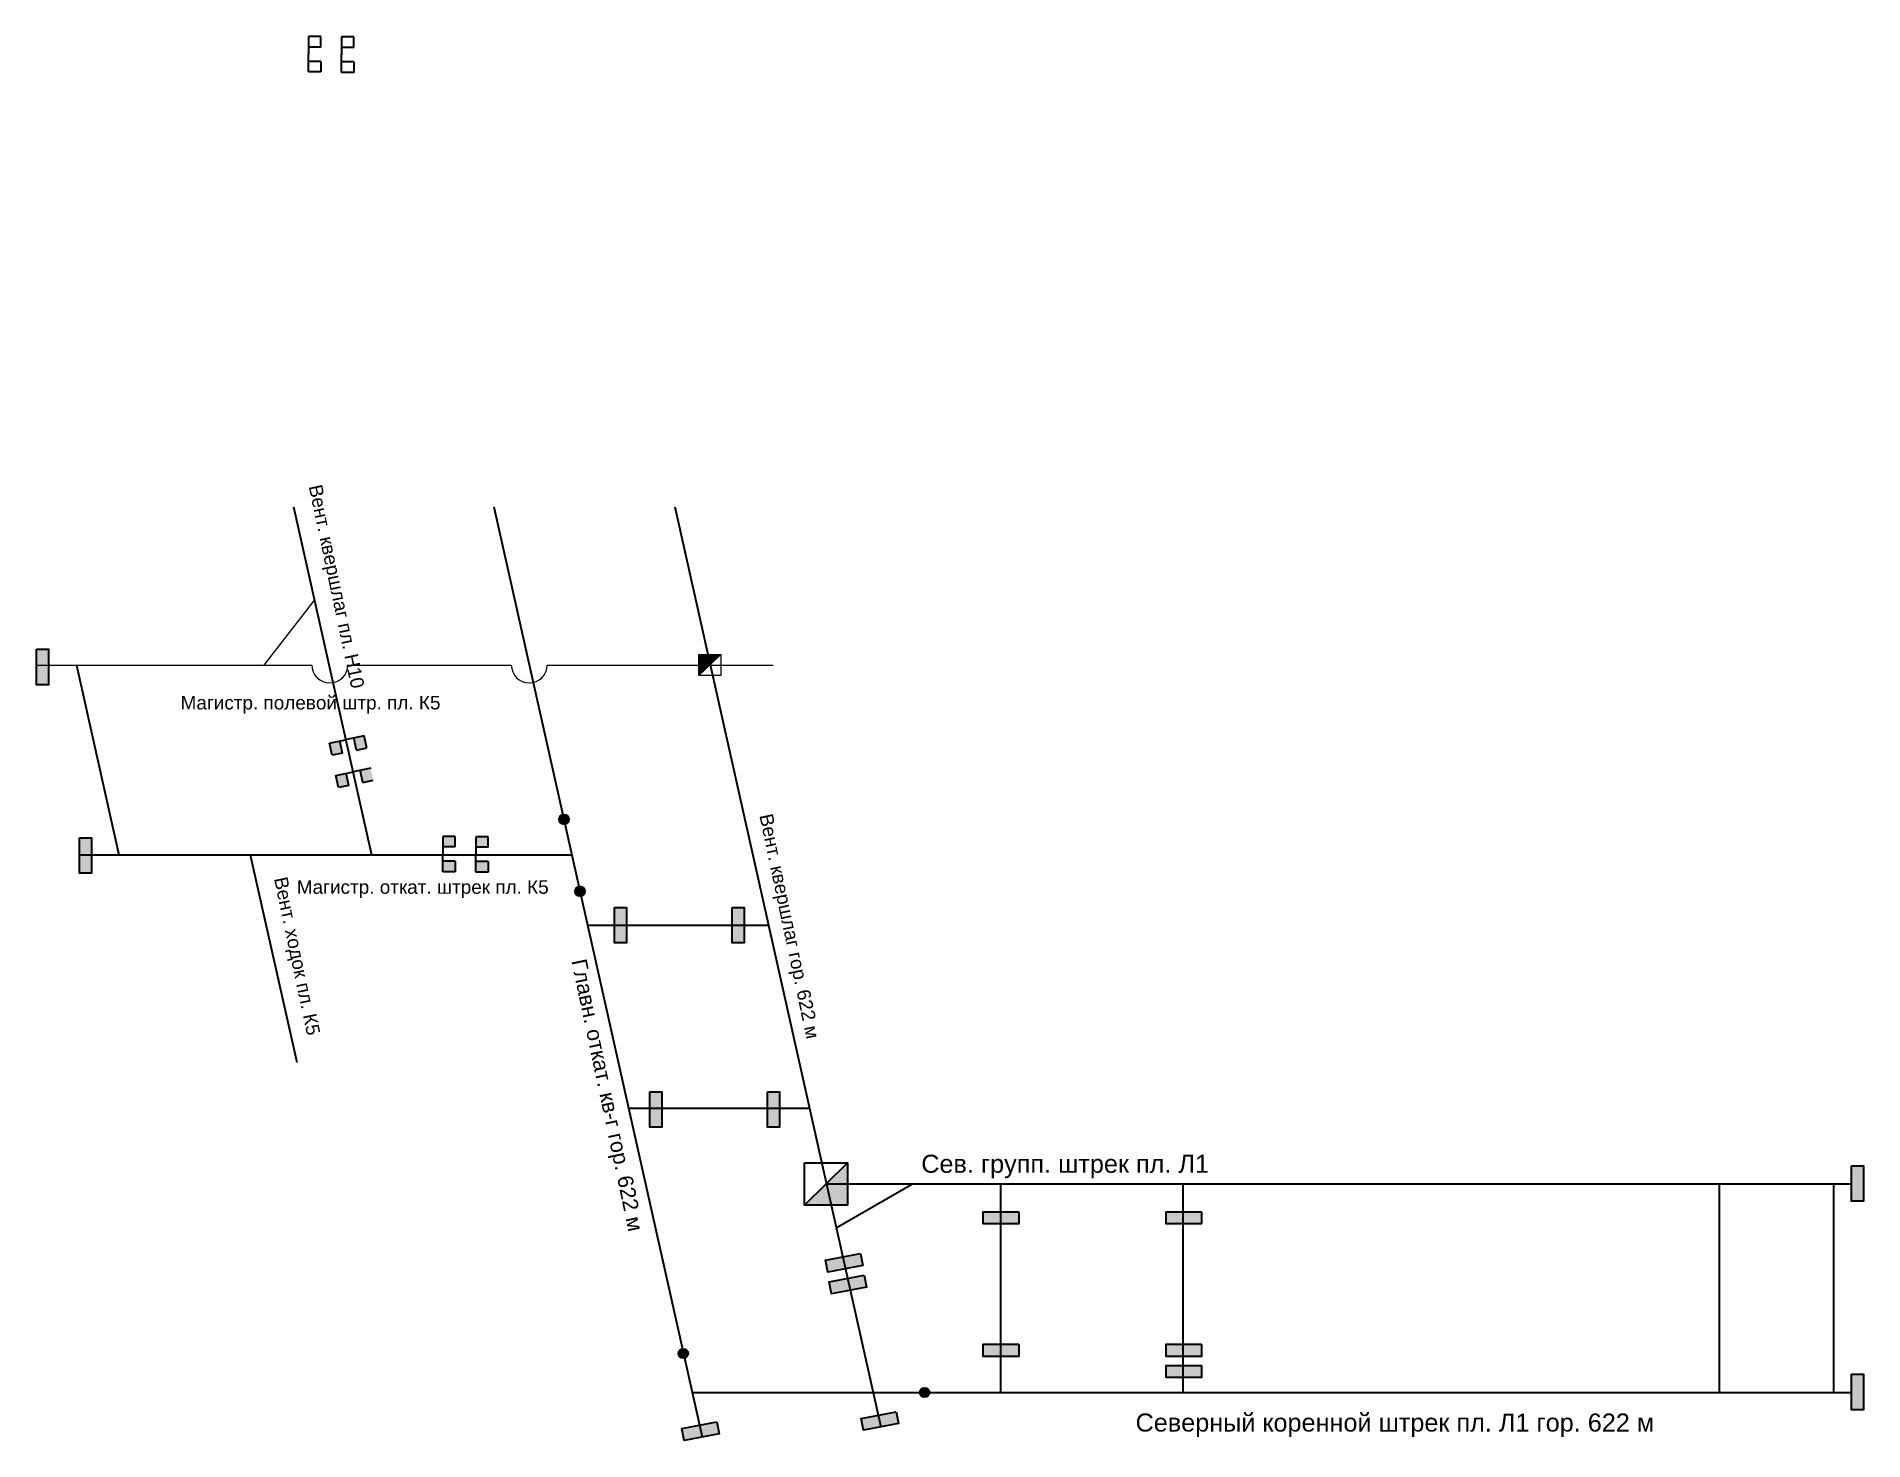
# Model space of a CAD drawing. Header units: millimetres. Extents: x -539 to 1484, y 164 to 1719.
import ezdxf

# ---------------------------------------------------------------- set-up
doc = ezdxf.new("R2010")
doc.units = ezdxf.units.MM
doc.styles.get("Standard").update_dxf_attribs({"font": 'ARIALUNI.TTF'})

msp = doc.modelspace()

# ---------------------------------------------------------------- hatches: boundary and pattern name
h = msp.add_hatch(color=256)
h.paths.add_polyline_path([(-525.4, 1040.4), (-538.8, 1040.4), (-538.8, 1021), (-525.4, 1021)])
h.paths.add_polyline_path([(-525.4, 1021), (-538.8, 1021), (-538.8, 1001.1), (-525.4, 1001.1)])
h = msp.add_hatch(color=256)
h.paths.add_polyline_path([(204.6, 1034.5), (194.5, 1034.5), (194.5, 1023), (206.8, 1023), (207.1, 1023.2)])
h.paths.add_polyline_path([(218.9, 1034.5), (204.6, 1034.5), (207.1, 1023.2)])
h.paths.add_polyline_path([(206.8, 1023), (194.5, 1023), (194.5, 1011.2)])
at = {"lineweight": 35}
h = msp.add_hatch(color=256, dxfattribs=at)
h.paths.add_polyline_path([(-168.8, 908.8), (-180.3, 906.4), (-177.5, 893), (-166, 895.4)])
h.paths.add_polyline_path([(-175.9, 944.6), (-187.3, 942.2), (-184.5, 928.8), (-173.1, 931.2)])
h.paths.add_polyline_path([(-193.1, 889.7), (-195.9, 903.1), (-207.3, 900.7), (-204.5, 887.3)])
h.paths.add_polyline_path([(-211.5, 923.1), (-200.1, 925.5), (-202.9, 938.9), (-214.4, 936.6)])
for points in [[(50.5, 852.1, 1), (39.9, 852.1, 1)], [(68.3, 772.3, 1), (57.7, 772.3, 1)], [(182.6, 260.5, 1), (172, 260.5, 1)], [(449.8, 217.3, 1), (439.2, 217.3, 1)]]:
    msp.add_hatch(color=256, dxfattribs=at).paths.add_polyline_path(points)
h = msp.add_hatch(color=256)
h.paths.add_polyline_path([(-477.9, 831.7), (-491.3, 831.7), (-491.3, 812.3), (-477.9, 812.3)])
h.paths.add_polyline_path([(-477.9, 812.3), (-491.3, 812.3), (-491.3, 792.4), (-477.9, 792.4)])
h = msp.add_hatch(color=256, dxfattribs=at)
h.paths.add_polyline_path([(-52.3, 832.8), (-52.3, 821.1), (-38.6, 821.1), (-38.6, 832.8)])
h.paths.add_polyline_path([(-88.8, 833.2), (-88.8, 821.5), (-75.1, 821.5), (-75.1, 833.2)])
h.paths.add_polyline_path([(-38.6, 805.2), (-52.3, 805.2), (-52.3, 793.5), (-38.6, 793.5)])
h.paths.add_polyline_path([(-75.1, 793.9), (-75.1, 805.6), (-88.8, 805.6), (-88.8, 793.9)])
h = msp.add_hatch(color=256, dxfattribs=at)
h.paths.add_polyline_path([(231.4, 735), (244.8, 735), (244.8, 754.6), (231.4, 754.6)])
h.paths.add_polyline_path([(231.4, 715.2), (244.8, 715.2), (244.8, 735), (231.4, 735)])
h.paths.add_polyline_path([(101, 735), (114.4, 735), (114.4, 754.6), (101, 754.6)])
h.paths.add_polyline_path([(114.4, 735), (101, 735), (101, 715.2), (114.4, 715.2)])
h.paths.add_polyline_path([(284, 550.4), (270.6, 550.4), (270.6, 532.1), (284, 532.1)])
h.paths.add_polyline_path([(153.6, 550.4), (140.2, 550.4), (140.2, 532.1), (153.6, 532.1)])
h.paths.add_polyline_path([(140.2, 511), (153.6, 511), (153.6, 532.1), (140.2, 532.1)])
h.paths.add_polyline_path([(284, 532.1), (270.6, 532.1), (270.6, 511), (284, 511)])
h.paths.add_polyline_path([(195.2, 181), (198.1, 168), (217, 171.6), (214.5, 184.8)])
h.paths.add_polyline_path([(178.4, 164.1), (198.1, 168), (195.2, 181), (175.8, 177.3)])
h = msp.add_hatch(color=256, dxfattribs=at)
h.paths.add_polyline_path([(311.6, 424.6), (341, 424.6), (335.7, 448.3)])
h.paths.add_polyline_path([(359.2, 448.5), (335.9, 448.5), (335.7, 448.3), (341, 424.6), (359.2, 424.6)])
h.paths.add_polyline_path([(335.9, 448.5), (359.2, 448.5), (359.2, 471.5)])
h = msp.add_hatch(color=256, dxfattribs=at)
h.paths.add_polyline_path([(1484.1, 429), (1484.1, 468.4), (1470.7, 468.4), (1470.7, 429)])
h.paths.add_polyline_path([(1484.1, 198), (1484.1, 237.4), (1470.7, 237.4), (1470.7, 198)])
h.paths.add_polyline_path([(730.4, 403.9), (730.4, 417.3), (711.9, 417.3), (711.9, 403.9)])
h.paths.add_polyline_path([(751.3, 403.9), (751.3, 417.3), (730.4, 417.3), (730.4, 403.9)])
h.paths.add_polyline_path([(751.3, 257.3), (751.3, 270.8), (730.4, 270.8), (730.4, 257.3)])
h.paths.add_polyline_path([(730.4, 270.8), (711.9, 270.8), (711.9, 257.3), (730.4, 257.3)])
h.paths.add_polyline_path([(711.9, 247.3), (711.9, 233.9), (730.4, 233.9), (730.4, 247.3)])
h.paths.add_polyline_path([(751.3, 233.9), (751.3, 247.3), (730.4, 247.3), (730.4, 233.9)])
h.paths.add_polyline_path([(528.6, 270.8), (528.6, 257.3), (548.7, 257.3), (548.7, 270.8)])
h.paths.add_polyline_path([(528.6, 257.3), (528.6, 270.8), (509.3, 270.8), (509.3, 257.3)])
h.paths.add_polyline_path([(528.6, 403.9), (528.6, 417.3), (509.3, 417.3), (509.3, 403.9)])
h.paths.add_polyline_path([(548.7, 403.9), (548.7, 417.3), (528.6, 417.3), (528.6, 403.9)])
h.paths.add_polyline_path([(353.8, 367.4), (356.7, 354.3), (376.1, 358.1), (373.6, 371.2)])
h.paths.add_polyline_path([(334.9, 363.8), (337.5, 350.6), (356.7, 354.3), (353.8, 367.4)])
h.paths.add_polyline_path([(338.9, 339.7), (341.5, 326.6), (362.1, 330.5), (359.1, 343.6)])
h.paths.add_polyline_path([(377.6, 347.2), (359.1, 343.6), (362.1, 330.5), (380.1, 334)])
h.paths.add_polyline_path([(393, 192.2), (395.9, 179.1), (415.5, 182.9), (413, 196)])
h.paths.add_polyline_path([(374.3, 188.5), (376.9, 175.4), (395.9, 179.1), (393, 192.2)])

# ---------------------------------------------------------------- linework, layer by layer
for p, q in [((-224.1, 1719), (-237.8, 1719)), ((-237.8, 1719), (-237.8, 1699.4)), ((-224.1, 1707.4), (-237.8, 1707.4)), ((-237.8, 1679.8), (-237.8, 1699.4)), ((-224.1, 1707.4), (-224.1, 1719)), ((-187.6, 1718.6), (-201.3, 1718.6)), ((-201.3, 1718.6), (-201.3, 1698.9)), ((-187.6, 1706.9), (-201.3, 1706.9)), ((-187.6, 1706.9), (-187.6, 1718.6)), ((-224.1, 1691.4), (-237.8, 1691.4)), ((-224.1, 1679.8), (-237.8, 1679.8)), ((-224.1, 1691.4), (-224.1, 1679.8)), ((-201.3, 1679.3), (-201.3, 1699)), ((-187.6, 1691), (-201.3, 1691)), ((-187.6, 1679.3), (-201.3, 1679.3)), ((-187.6, 1691), (-187.6, 1679.3)), ((-254.1, 1198.3), (-167.8, 812.7)), ((-32.4, 1198.3), (198.1, 168)), ((167.9, 1198.3), (395.9, 179.1)), ((-494.6, 1023), (-447.6, 812.7)), ((-214.4, 936.6), (-195.1, 940.6)), ((-211.5, 923.1), (-214.4, 936.6)), ((-200.1, 925.5), (-202.9, 938.9)), ((-175.9, 944.6), (-195.2, 940.6)), ((-184.5, 928.8), (-187.3, 942.2)), ((-184.5, 928.8), (-173.1, 931.2)), ((-173.1, 931.2), (-175.9, 944.6)), ((-200.1, 925.5), (-211.5, 923.1)), ((-207.3, 900.7), (-188, 904.8)), ((-204.5, 887.3), (-207.3, 900.7)), ((-193.1, 889.7), (-195.9, 903.1)), ((-168.8, 908.8), (-188.1, 904.8)), ((-177.5, 893), (-180.3, 906.4)), ((-177.5, 893), (-166, 895.4)), ((-193.1, 889.7), (-204.5, 887.3)), ((-75.1, 833.2), (-88.8, 833.2)), ((-88.8, 833.2), (-88.8, 813.5)), ((-75.1, 821.5), (-75.1, 833.2)), ((-38.6, 832.8), (-52.3, 832.8)), ((-52.3, 832.8), (-52.3, 813.1)), ((-38.6, 821.1), (-38.6, 832.8)), ((-491.3, 812.7), (53.9, 812.7)), ((-302.1, 812.7), (-250.7, 583.2)), ((-75.1, 821.5), (-88.8, 821.5)), ((-88.8, 793.9), (-88.8, 813.6)), ((-38.6, 821.1), (-52.3, 821.1)), ((-52.3, 793.5), (-52.3, 813.2)), ((-75.1, 805.6), (-88.8, 805.6)), ((-75.1, 793.9), (-88.8, 793.9)), ((-75.1, 805.6), (-75.1, 793.9)), ((-38.6, 805.2), (-52.3, 805.2)), ((-38.6, 793.5), (-52.3, 793.5)), ((-38.6, 805.2), (-38.6, 793.5)), ((71.3, 735), (271.6, 735)), ((116.7, 532.1), (317, 532.1)), ((359.2, 471.5), (311.6, 424.6)), ((335.7, 448.5), (1470.7, 448.5)), ((346.6, 399.8), (431.2, 448.5)), ((528.6, 448.5), (528.6, 217.1)), ((730.4, 448.5), (730.4, 217.1)), ((1324.3, 448.5), (1324.3, 217.1)), ((1451, 448.5), (1451, 217.1)), ((187.1, 217.1), (1470.7, 217.1))]:
    msp.add_line(p, q, dxfattribs=at)
for p, q in [((-231, 1095.2), (-287.1, 1023)), ((218.9, 1034.5), (194.5, 1011.2)), ((-538.8, 1023), (-233.9, 1023)), ((-194.2, 1023), (-13.1, 1023)), ((26.7, 1023), (277, 1023))]:
    msp.add_line(p, q)
for points in [[(-538.8, 1040.4), (-525.4, 1040.4), (-525.4, 1001.1), (-538.8, 1001.1)], [(-491.3, 831.7), (-477.9, 831.7), (-477.9, 792.4), (-491.3, 792.4)], [(101, 754.6), (114.4, 754.6), (114.4, 715.2), (101, 715.2)], [(231.4, 754.6), (244.8, 754.6), (244.8, 715.2), (231.4, 715.2)], [(140.2, 550.4), (153.6, 550.4), (153.6, 511), (140.2, 511)], [(270.6, 550.4), (284, 550.4), (284, 511), (270.6, 511)], [(311.6, 471.5), (359.2, 471.5), (359.2, 424.6), (311.6, 424.6)], [(1470.7, 468.4), (1484.1, 468.4), (1484.1, 429), (1470.7, 429)], [(548.7, 417.3), (548.7, 403.9), (509.3, 403.9), (509.3, 417.3)], [(751.3, 417.3), (751.3, 403.9), (711.9, 403.9), (711.9, 417.3)], [(373.6, 371.2), (376.1, 358.1), (337.5, 350.6), (334.9, 363.8)], [(377.6, 347.2), (380.1, 334), (341.5, 326.6), (338.9, 339.7)], [(548.7, 270.8), (548.7, 257.3), (509.3, 257.3), (509.3, 270.8)], [(751.3, 270.8), (751.3, 257.3), (711.9, 257.3), (711.9, 270.8)], [(751.3, 247.3), (751.3, 233.9), (711.9, 233.9), (711.9, 247.3)], [(1470.7, 237.4), (1484.1, 237.4), (1484.1, 198), (1470.7, 198)], [(214.5, 184.8), (217, 171.6), (178.4, 164.1), (175.8, 177.3)], [(413, 196), (415.5, 182.9), (376.9, 175.4), (374.3, 188.5)]]:
    msp.add_lwpolyline(points, close=True, dxfattribs=at)
msp.add_lwpolyline([(194.5, 1034.5), (218.9, 1034.5), (218.9, 1011.2), (194.5, 1011.2)], close=True)
for centre in [(45.2, 852.1), (63, 772.3), (177.3, 260.5), (444.5, 217.3)]:
    msp.add_circle(centre, 5.3, dxfattribs=at)
for centre in [(-214.1, 1023), (6.8, 1023)]:
    msp.add_arc(centre, 19.9, 180, 0)

# ---------------------------------------------------------------- texts
for s, height, p in [('Вент. квершлаг пл. Н10', 15, (-237.5, 1220.9)), ('Вент. квершлаг гор. 622 м', 15, (261.5, 856.4)), ('Вент. ходок пл. К5', 15, (-275.9, 786.5)), ('Главн. откат. кв-г гор. 622 м', 17, (53.3, 695.4))]:
    msp.add_text(s, height=height, rotation=281.9044, dxfattribs=at).set_placement(p)
for s, height, p in [('Магистр. полевой штр. пл. К5', 15, (-379.3, 973.8)), ('Магистр. откат. штрек пл. К5', 15, (-250.6, 769.6)), ('Сев. групп. штрек пл. Л1', 20, (440.8, 460.6)), ('Северный коренной штрек пл. Л1 гор. 622 м', 20, (678.1, 174))]:
    msp.add_text(s, height=height, dxfattribs=at).set_placement(p)

doc.saveas('drawing.dxf')
